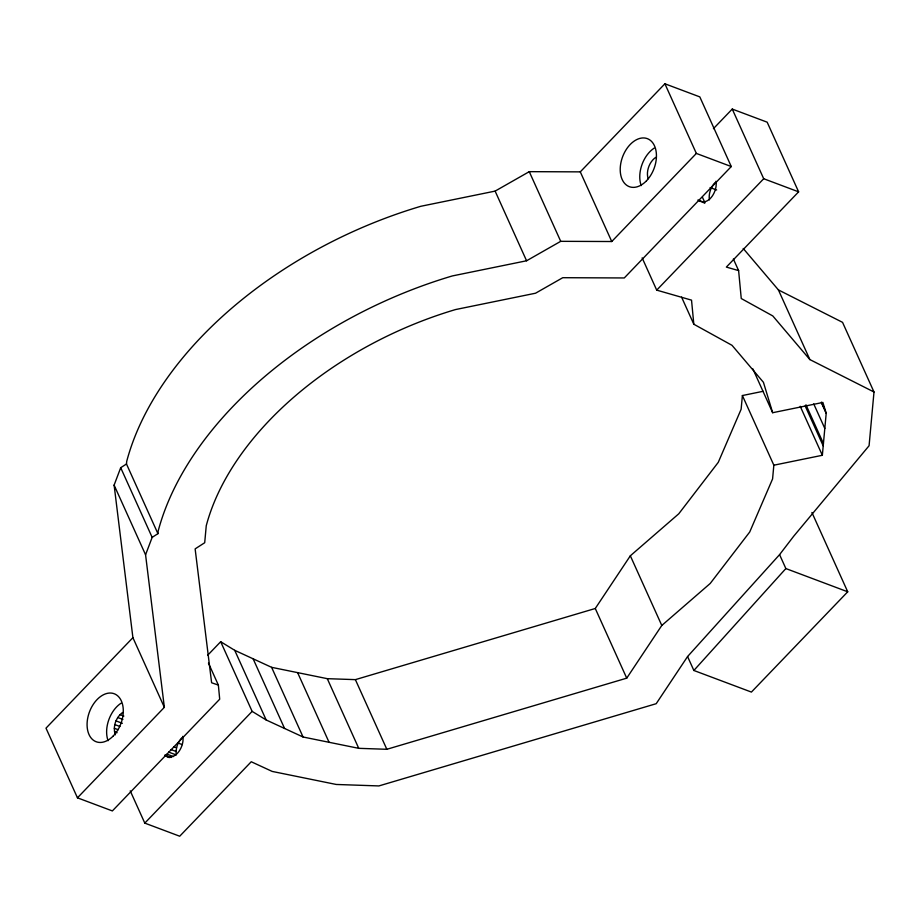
<?xml version="1.0" encoding="UTF-8"?>
<svg xmlns="http://www.w3.org/2000/svg" width="920" height="920" viewBox="0 0 920 920"><rect width="100%" height="100%" fill="white"/><g stroke="black" fill="none" stroke-linecap="round" stroke-linejoin="round"><path stroke-width="1.38" d="M126.477 463.99L126.707 461.391A338.928 214.21 -24.3 0 1 420.865 206.275L495.121 191.107L529.264 171.66L580.29 171.867L664.895 83.777L699.809 96.887L731.273 166.554L624.278 277.955L562.764 277.702L535.543 293.215L455.503 309.568A287.201 181.516 -24.3 0 0 206.252 525.745L204.7 542.731L195.132 548.884L211.623 682.778L218.362 685.067L219.696 699.2L112.366 810.934L77.452 797.824L46 728.157L132.905 637.675L114.114 485.116L120.704 467.705L126.477 463.99L157.929 533.658L152.156 537.372L145.567 554.783L164.358 707.331L77.452 797.824M157.929 533.658L158.171 531.058A338.928 214.21 -24.3 0 1 452.318 275.942L526.573 260.774L560.717 241.327L611.754 241.523L696.359 153.433L731.273 166.554M763.174 391.287L742.394 395.542L741.129 409.262L718.267 462.334L678.764 513.797L630.338 555.795L595.274 608.488L355.384 679.638L327.29 678.672L271.607 667.333L234.715 650.313L220.685 641.711L207.759 655.167M742.394 395.542L773.846 465.198L772.581 478.929L749.719 532.001L710.217 583.464L661.79 625.462L626.727 678.155L386.837 749.294L358.742 748.328L303.059 737L266.167 719.969L252.137 711.379L220.685 641.711M773.846 465.198L822.353 455.285L826.194 413.356L822.882 402.454L772.662 412.712L752.859 368.851M743.199 248.457L778.412 289.915L842.547 322.345L874 392L869.078 445.74L793.684 536.245L779.573 554.634L687.573 656.535L656.202 703.696L378.89 785.933L336.237 784.461L272.216 771.431L251.24 761.748L179.71 836.222L144.796 823.112L130.237 790.866M115.414 734.793C112.481 726.904 115.885 717.381 122.59 712.482M168.647 752.1L176.272 754.952C175.433 748.788 177.617 742.417 181.78 737.828M811.911 512.474L847.722 591.801L751.41 692.081L693.864 670.473L785.864 568.56L779.573 554.634M713.425 128.662L732.251 109.066L767.165 122.176L798.617 191.843L726.351 267.087L738.61 270.606L741.255 298.528L772.8 315.94L809.864 359.582L874 392M642.148 257.876L656.707 290.133L763.703 178.733L798.617 191.843M144.796 823.112L252.137 711.379M697.889 200.019C708.319 207.46 718.06 190.67 715.898 181.274M171.097 757.505L164.749 755.124C175.191 762.553 184.92 745.775 182.758 736.368M656.707 290.133L691.529 300.138L693.818 324.231L732.021 345.322L763.428 382.294L772.662 412.712M710.113 187.53L716.657 189.992M699.05 200.456L704.869 202.641L702.431 197.236M702.42 202.193L704.743 203.067M785.864 568.56L847.722 591.801M120.014 714.644L123.855 716.082M117.76 717.508L122.889 719.428M178.273 743.119L182.206 744.591M115.989 720.889L122.383 723.293M114.804 724.569L119.922 726.49M174.03 746.81L176.571 747.753M114.298 728.272L118.139 729.709M170.982 749.558L176.065 751.467M114.505 731.756L117.07 732.722M167.014 754.181L173.362 756.562M166.819 756.665L169.361 757.62M732.251 109.066L763.703 178.733M778.412 289.915L809.864 359.582M821.433 402.109L825.516 411.136M821.525 403.041L826.194 413.356M813.74 403.914L824.814 428.421M664.895 83.777L696.359 153.433M805.954 404.788L823.434 443.486M805.149 405.892L823.204 445.889M800.216 406.272L822.353 455.285M733.366 258.991L738.61 270.606M681.582 297.137L693.818 324.231M580.29 171.867L611.754 241.523M529.264 171.66L560.717 241.327M495.121 191.107L526.573 260.774M687.573 656.535L693.864 670.473M630.338 555.795L661.79 625.462M595.274 608.488L626.727 678.155M355.384 679.638L386.837 749.294M327.29 678.672L358.742 748.328M297.608 672.623L329.061 742.29M271.607 667.333L303.059 737M253.126 658.812L284.579 728.467M234.715 650.313L266.167 719.969M120.704 467.705L152.156 537.372M208.46 663.136L218.362 685.067M114.114 485.116L145.567 554.783M132.905 637.675L164.358 707.331M648.174 178.756A14.8 9.683 -69.4 0 1 655.73 157.389M641.217 185.598A25.645 16.778 -69.4 0 1 654.154 148.143M108.077 740.703A25.645 16.778 -69.4 0 1 121.014 703.236M709.412 199.858A14.8 9.683 -69.4 0 1 714.92 182.735M113.355 735.862A25.645 16.778 -69.4 0 0 115.092 694.117A25.645 16.778 -69.4 0 0 87.101 723.258A25.645 16.778 -69.4 0 0 113.355 735.862M646.507 180.768A25.645 16.778 -69.4 0 0 648.232 139.023A25.645 16.778 -69.4 0 0 620.241 168.164A25.645 16.778 -69.4 0 0 646.507 180.768"/></g></svg>
